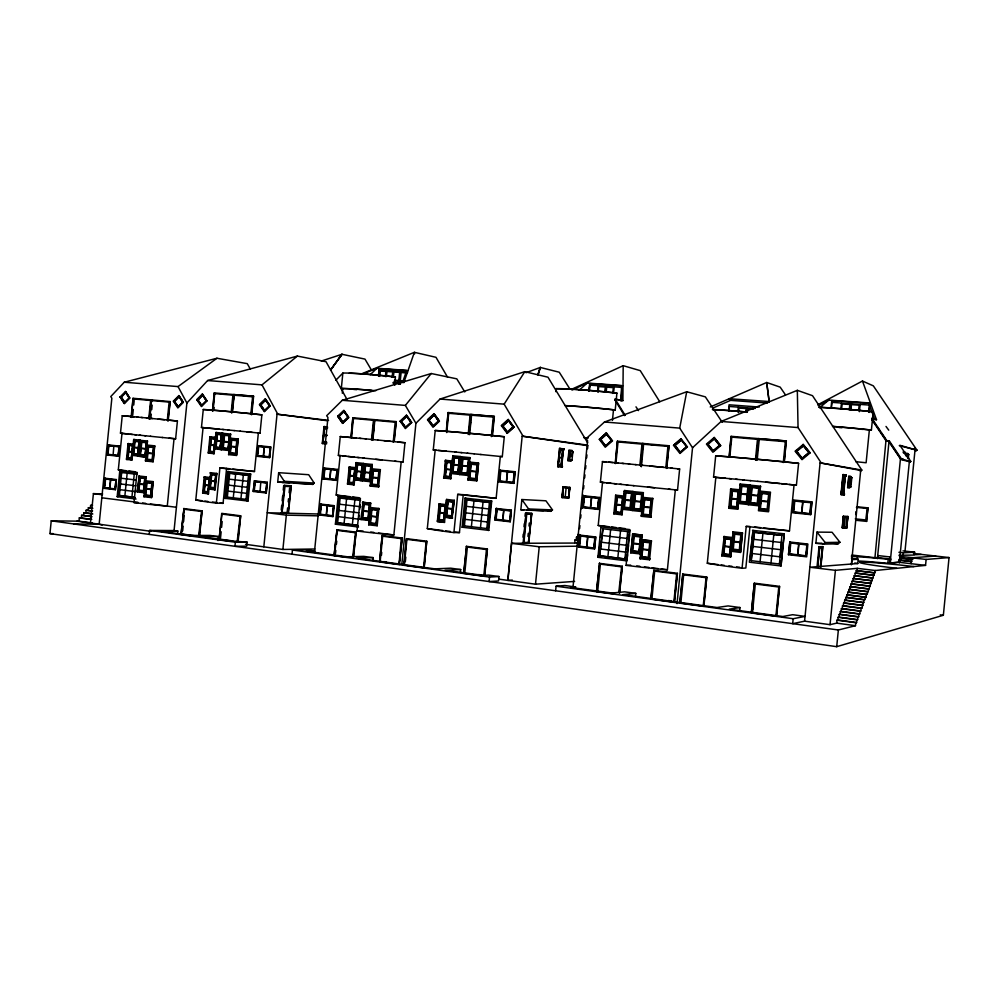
<?xml version="1.0" encoding="UTF-8"?>
<svg xmlns="http://www.w3.org/2000/svg" width="999" height="999" viewBox="0 0 999 999"><rect width="100%" height="100%" fill="white"/><g stroke="black" fill="none" stroke-linecap="round" stroke-linejoin="round"><path stroke-width="1.5" d="M659.765 401.76L640.247 370.629L623.189 365.684L622.889 400.611L621.378 400.487L621.465 385.489L587.162 383.054L571.952 390.072M789.66 541.995L807.866 544.055L806.68 556.83L788.473 554.707L789.834 541.982L788.473 554.707M810.701 514.647L811.887 501.873L793.668 500.024L792.482 512.737L810.701 514.647L811.887 501.873M494.98 520.029L496.328 508.454L494.98 520.029L510.214 521.803L511.313 510.164L496.066 508.441M498.663 481.768L500.012 470.204L498.663 481.768L513.923 483.366L515.022 471.728L499.762 470.192M578.508 547.002L579.857 535.077L578.508 547.002L594.567 548.951L595.704 536.975L579.632 535.077M582.292 507.654L583.641 495.766L582.292 507.654L598.376 509.428L599.5 497.465L583.416 495.754M103.671 488.286L104.982 478.209L103.671 488.286L115.385 489.71L116.359 479.57L104.645 478.196M106.93 454.957L108.242 444.892L106.93 454.957L118.656 456.243L119.63 446.116L107.904 444.867M253.234 491.471L254.57 480.819L253.234 491.471L266.233 492.982L267.257 482.267L254.245 480.806M256.656 456.268L257.992 445.629L256.656 456.268L269.668 457.629L270.692 446.928L257.68 445.604M319.318 514.96L320.667 504.045L319.318 514.96L332.929 516.608L333.966 505.631L320.367 504.033M322.827 478.896L324.163 467.994L322.827 478.896L336.438 480.394L337.487 469.418L323.863 467.969M561.95 497.664L563.011 486.775L569.792 487.312L568.743 498.089L562.449 497.714L563.011 486.775M842.207 528.034L843.356 516.171L847.839 516.433L846.69 528.184L842.794 528.096L843.356 516.171M435.164 450.137L433.266 449.962L435.214 430.482A60.052 1.124 5.7 0 1 504.283 436.725L502.297 456.655L500.324 456.456L496.141 498.326A61.863 1.374 5.7 0 1 457.717 494.368L453.908 532.567A61.863 2.935 5.6 0 1 427.31 528.608L435.164 450.137L456.256 452.11M426.136 541.758L423.601 567.157M426.76 541.208L424.1 567.844L426.76 541.208L406.431 538.648L403.783 565.109M446.203 431.755L448.126 412.55L494.355 416.458L492.407 435.951M437.35 521.466L439.123 503.783L439.76 503.833L437.999 521.503L437.35 521.466L444.505 522.402L446.278 504.657L439.123 503.783M446.553 431.805L448.126 412.55M446.753 432.579L448.688 413.299L470.442 415.147M443.956 520.641L438.711 519.93L440.159 505.394L445.417 506.056L443.793 520.629L445.417 506.056M440.322 505.407L438.711 519.93M452.559 461.038L451.91 460.976L452.297 461.963L445.279 461.251L445.367 460.327L452.559 461.038L450.786 478.796L443.606 478.009C445.641 474.837 458.379 479.87 443.693 477.072M444.18 477.122L445.279 461.251M444.967 476.473L446.578 461.95L444.967 476.473L450.224 477.047L451.685 462.462L446.416 461.938M443.856 522.365L446.016 505.581L439.023 504.72M451.973 518.081L454.083 501.236L446.503 500.349L446.59 499.413L444.817 517.157L451.973 518.081L454.32 500.312L446.59 499.413M446.191 515.621L447.789 501.036L446.191 515.621L451.923 516.333L453.384 501.71L447.652 501.036M450.224 477.797L450.786 478.796M458.853 474.35L451.098 473.538L452.872 455.781L460.626 456.543L458.853 474.35L460.626 456.543M458.229 472.602L452.472 472.003L453.933 457.405L459.69 457.967L458.229 472.602L459.69 457.967M468.206 475.474L459.627 474.6L461.413 456.78L469.992 457.629L468.206 475.474L468.206 474.537L459.727 473.663M467.482 473.713L460.989 473.051L462.45 458.404L468.943 459.053L467.482 473.713L468.843 459.041M462.549 458.416L460.989 473.051M468.169 434.515L470.104 415.097M468.881 433.803L470.804 414.46L471.029 417.507M469.055 433.816L470.991 414.473L494.355 416.458M469.955 426.411L470.392 421.953M453.908 532.567L459.453 532.592L463.249 494.667L496.141 498.326M469.992 427.909L470.579 421.965M469.617 434.652L471.565 415.222L493.631 417.107M465.022 498.114L491.72 501.061L488.798 530.382L462.112 527.21L465.022 498.114L465.759 498.151M463.623 519.567L464.085 514.985M464.685 508.866L464.997 505.806M476.81 480.881L478.434 463.936L469.642 463.061L469.73 462.112L478.596 462.999L476.81 480.881L467.944 479.97L468.269 479.045M487.537 528.621L463.673 525.799L466.271 499.85L490.147 502.497L466.271 499.85M470.042 462.15L467.944 479.97M466.995 499.887L464.41 525.811L463.673 525.799M469.28 478.409L470.829 463.748L477.51 464.41L476.036 479.108L469.355 478.421M460.402 572.415L460.689 569.542L450.686 568.181L434.802 568.856L356.193 558.091L373.226 557.642L372.952 560.427M463.861 573.289L466.558 546.303L463.561 573.314L468.319 573.901M467.382 547.002L464.81 572.739M471.403 526.66L474.001 500.674M478.296 462.974L478.434 463.936M480.469 527.759L483.066 501.698M491.358 436.625L493.306 417.045M492.082 435.901L494.03 416.408M486.813 528.608L489.423 502.46M487.662 527.31L488.061 523.389M489.747 506.406L490.01 503.796M460.689 569.542L444.967 570.242L483.866 575.461L486.451 549.525L487.35 549.512M484.378 576.161L487.387 548.963L484.677 576.148M499.001 576.535L489.547 577.072L489.098 581.555L498.563 580.956L499.001 576.535L488.573 575.112L482.754 575.424M499.2 481.268L500.499 470.804L499.2 481.268L513.498 482.767L514.547 472.227L500.249 470.779M495.504 519.53L496.803 509.053L495.504 519.53L509.79 521.191L510.839 510.651L496.553 509.04M587.712 445.142L522.177 436.151L507.779 580.382L512.337 580.094M507.917 580.394L511.625 543.319L577.822 543.044M520.854 509.727L521.865 499.525L545.929 500.799L552.484 509.902L550.861 511.313L520.854 509.727L523.863 509.852M522.952 537.125L523.239 534.153M523.988 526.698L524.288 523.713M525.024 516.258L525.324 513.274M523.089 543.181L526.086 513.111L531.755 513.349L528.771 543.194L523.576 543.244L526.086 513.111M523.351 543.181L523.426 542.469L528.583 542.482L531.406 514.31L530.169 514.16M523.913 542.532L526.748 514.16L531.406 514.31M527.959 536.401L528.246 533.441M528.995 526.023L529.283 523.064M528.021 543.131L528.583 542.482M528.284 543.131L531.755 513.349M498.588 579.108L535.501 584.19L539.235 546.778L578.009 546.166M555.831 391.645L556.131 388.648A51.111 2.81 5.6 0 1 616.907 393.107L616.183 400.412L615.034 400.149L615.147 399.076L621.378 400.487M562.325 467.145L557.692 466.658L559.515 448.376L560.402 448.451L559.64 449.35L558.004 465.721L562.412 466.183L562.325 467.145L561.438 467.057L563.249 448.876L564.135 448.951L563.386 449.85L561.763 466.121L562.412 466.183M558.266 464.997L559.989 449.987L558.266 464.997L561.426 465.334L562.912 450.374L559.765 449.962M562.212 497.165L563.186 487.3L569.567 487.799L568.593 497.564L562.699 497.215L563.186 487.3M570.791 460.314L571.553 460.389L568.356 460.027L569.255 450.949L570.017 451.011M555.619 590.784L556.081 586.201L564.847 585.526L575.811 587.025L570.541 587.449L614.048 593.281M565.159 497.04L566.158 487.824M569.979 450.861L569.043 460.239L571.99 460.214L572.852 451.585L569.979 450.861L569.717 459.952L568.356 460.027M571.89 455.856L572.814 451.648L570.104 451.311L569.255 459.827L571.965 460.139L569.717 459.952M571.99 456.543L572.527 451.198M588.935 390.959L589.672 383.541L622.664 385.901M589.048 390.984L590.022 383.616M589.31 390.921L589.885 385.127L622.015 387.425M574.75 542.669L575.024 539.922L576.223 539.91L576.498 537.175L577.697 537.175L577.971 534.44L579.158 534.44M573.101 586.213L587.599 440.709L586.076 438.698L604.495 422.003L686.725 391.745L705.356 396.865L722.277 422.327M579.595 528.658L579.907 525.586M580.669 517.894L580.981 514.822M581.593 508.678L581.893 505.606M582.667 497.914L582.966 494.842M583.578 488.698L583.891 485.626M584.652 477.934L584.964 474.862M585.576 468.718L585.876 465.646M586.65 457.954L586.95 454.882M587.562 448.738L587.874 445.666L522.177 436.151M582.854 507.155L584.153 496.378L582.854 507.155L597.914 508.803L599 497.964L583.928 496.366M579.07 546.49L580.369 535.701L579.07 546.49L594.118 548.314L595.204 537.487L580.144 535.701M597.477 391.546L598.201 385.789M598.114 392.345L598.688 386.588L605.269 387.05L604.845 391.383M605.481 392.132L606.068 386.326M606.268 391.496L606.693 387.162L613.324 387.637L612.737 393.419M604.258 482.604L600.399 482.18L602.447 461.6L606.318 461.925M670.591 468.069L679.645 468.968L677.547 490.059L675.336 489.835L667.394 569.792A65.559 3.746 6 0 1 626.098 565.334L629.657 529.582A65.547 2.21 5.9 0 1 598.214 525.462L602.509 482.405L600.399 482.18M613.536 392.732L614.26 386.925M600.973 526.885L629.982 530.194L626.935 560.864L597.939 557.305L600.973 526.885L601.598 526.898M598.876 554.245L597.939 557.305M599.475 548.164L599.937 543.606M600.536 537.524L600.836 534.49M612.437 420.442L613.498 409.815L615.234 409.952L616.046 401.773M599.625 555.844L602.959 528.721L599.625 555.844L624.937 559.028L625.824 556.268M596.49 591.533L599.562 563.324L596.49 591.533L599.787 591.932M600.399 564.048L597.714 590.933M620.704 400.587L621.878 388.886M615.184 463.474L617.407 441.171L668.993 445.754L666.733 468.419M615.471 463.511L617.407 441.171M615.958 462.812L618.031 441.958L642.245 444.13M607.904 556.793L610.614 529.607M623.913 496.053L623.226 496.99L615.596 496.141L615.696 495.154L623.913 496.053L622.052 514.822L613.823 513.861L614.373 512.912M615.272 512.237L616.957 496.878L622.914 497.539L621.378 512.962L615.421 512.25M631.181 510.252L632.829 492.395L624.213 491.483L624.825 490.546L622.452 509.278L631.181 510.252L633.054 491.408L624.313 490.497M617.819 558.029L620.529 530.769M623.9 507.642L625.436 492.207L631.992 492.907L630.456 508.379L624.025 507.654M618.793 592.407L621.59 566.82M619.368 593.156L622.29 566.233L619.617 593.131M624.937 559.028L627.659 531.668M626.498 549.438L626.91 545.342L601.61 542.27M627.859 535.776L627.584 538.511L602.285 535.489M627.235 557.792L627.547 554.732M628.159 548.588L628.458 545.529M629.22 537.862L629.532 534.79M632.092 510.526L634.278 491.708L632.092 510.526L641.483 511.525L643.368 492.644L633.965 491.683M633.491 508.878L635.114 493.394L633.491 508.878L640.671 509.652L642.207 494.13L635.027 493.394M640.172 553.933L630.756 552.859L631.093 551.848L640.184 552.947L641.87 536.026L632.542 534.977L632.642 533.99L642.045 535.027L639.86 553.946L640.184 552.947M631.093 551.848L632.542 534.977M632.954 533.978L630.756 552.859M639.884 465.097L641.982 444.08M640.521 465.896L642.757 443.419L642.782 447.977M641.233 461.438L640.796 465.934L642.969 443.431L642.732 446.453M641.833 455.444L642.132 452.447M640.996 465.946L641.445 461.451M641.895 456.968L642.345 452.472M641.358 466.758L643.606 444.23L668.194 446.428M641.483 511.525L643.194 493.631L633.865 492.669M652.772 498.389L652.472 499.375L643.081 498.401L643.181 497.402L652.772 498.389L650.886 517.307L641.308 516.296L641.558 515.309M639.348 552.047L640.896 536.513L633.703 535.689L632.167 551.198L639.273 552.047L640.896 536.513M635.489 596.391L635.789 593.356L624.587 591.833L611.6 593.069M642.045 535.027L641.87 536.026M651.46 540.846L651.161 541.87L641.77 540.809L641.87 539.822L651.46 540.846L649.575 559.79L639.984 558.728C644.73 555.844 659.69 561.013 640.084 557.742M642.07 539.797L639.984 558.728M649.475 558.816L649.575 559.79M650.774 598.988L653.87 570.279L651.011 598.95M654.695 571.016L651.972 598.364M665.834 467.569L667.931 446.391M666.47 468.381L668.993 445.754M676.66 573.876L673.925 601.423M674.288 602.21L677.384 573.289L674.512 602.172M677.035 603.646L692.532 447.752L679.707 428.121L686.725 391.745M679.72 602.946L682.816 573.988L679.944 602.921M683.653 574.725L680.906 602.322M725.549 478.259L713.561 477.147L715.684 455.831A66.496 1.336 5.5 0 1 798.588 463.324L796.415 485.189L781.343 483.666M706.043 577.647L703.284 605.444M742.07 568.281L746.228 526.398L749.974 526.485L745.841 568.019L742.07 568.281A68.506 3.459 6.2 0 1 707.292 563.249L715.833 477.372M703.658 606.231L706.78 577.047L703.883 606.206M728.583 410.626L729.07 404.795L759.228 407.055M728.858 411.026L729.307 406.468L755.369 408.416M729.12 456.343L731.118 436.326L786.213 440.946L784.34 461.913M729.357 456.381L731.118 436.326M729.794 457.192L731.792 437.137L757.704 439.348M721.765 555.856L721.865 554.832L730.644 555.981L732.379 538.586L723.588 537.499L724.238 536.513L721.765 555.856L730.681 557.005L732.617 537.562L723.688 536.488M723.413 554.183L724.849 538.249L723.413 554.183L729.807 555.057L731.53 539.085L724.849 538.249M737.761 411.738L738.336 407.192M737.737 509.228L739.422 490.784L730.606 489.897L730.706 488.886L739.672 489.772L737.737 509.228L728.783 508.254L729.295 507.267M738.461 412.587L738.91 408.042L746.128 408.591L745.828 411.625M730.431 506.593L731.867 490.646L730.431 506.593L736.987 507.305L738.586 491.321L731.867 490.646M730.644 555.981L730.681 557.005M740.534 552.422L742.257 533.928L732.966 532.854L733.079 531.83L731.143 551.286L740.534 552.422L742.482 532.917L733.079 531.83M746.54 412.4L747.002 407.817M740.359 485.089L740.122 484.028L749.562 484.952L747.614 504.47L749.562 484.952M747.402 411.738L747.702 408.703L753.508 409.14M739.697 501.798L741.283 485.801L748.413 486.501L746.703 502.534L739.809 501.81M741.333 534.44L739.622 550.474L741.333 534.44L734.228 533.603L732.642 549.6L739.735 550.474M760.526 486.213L750.561 485.227L750.461 486.251L760.364 487.237L760.526 486.213L758.591 505.781L748.613 504.757L748.9 503.746M757.704 503.846L750.049 503.059L751.635 487L759.302 487.762L757.704 503.846L759.24 487.749M739.685 611.063L740.034 607.542L728.084 605.918L717.02 607.504L623.014 594.63L635.789 593.356M755.431 460.027L757.479 439.298M756.168 460.352L758.316 438.611L786.425 440.996M756.38 460.364L758.541 438.623M756.767 458.853L757.23 454.195M757.692 449.538L758.303 443.331M757.167 460.189L759.228 439.448L785.564 441.695M752.522 530.332L784.215 533.828L781.031 565.971L749.362 562.2L753.021 530.332M750.162 559.14L750.761 553.071M751.211 548.526L751.822 542.457M752.122 539.435L752.722 533.366M779.782 561.151L779.495 564.023L751.211 560.676L754.033 532.242L782.329 535.377L754.033 532.242M754.52 532.242L751.211 560.676M760.401 491.146L770.491 492.157L768.543 511.763L758.453 510.726L760.539 491.158M759.864 509.003L761.425 492.919L769.23 493.693L767.607 509.815L759.827 509.003L761.463 492.919M754.307 583.179L751.373 612.774L754.307 583.179L779.545 586.363L776.598 616.171M755.344 583.916L752.547 612.125M752.834 609.153L753.134 606.193M760.102 561.675L762.936 533.191M770.991 562.986L773.825 534.415M783.291 462.549L785.364 441.645M784.14 461.875L786.213 440.946M781.867 535.377L779.495 564.023M780.768 551.136L780.207 556.855L752.409 553.546M781.056 548.264L781.63 542.532L753.82 539.348M778.783 586.975L775.961 615.396M776.398 616.208L779.545 586.363M746.228 526.398A68.494 1.611 5.9 0 0 789.485 530.869L794.043 484.952M793.119 512.2L794.417 500.699L793.119 512.2L810.177 513.986L811.325 502.422L794.255 500.686M789.11 554.17L790.421 542.657L789.11 554.17L806.156 556.156L807.304 544.592L790.246 542.657M740.034 607.542L729.208 609.178L782.841 616.52L792.619 614.697L805.057 616.383L793.181 618.731L792.682 623.663L804.582 621.178L830.032 624.675L836.7 623.126L855.469 625.699L855.768 622.727L856.58 622.527L856.842 619.817L857.641 619.63L857.916 616.932L858.715 616.745L858.978 614.048L859.777 613.873L860.039 611.176L860.826 611.013L861.101 608.329L861.887 608.166L864.235 599.837L866.021 597.19L866.283 594.53L867.045 594.405L875.311 570.516L925.549 565.372L926.135 559.44L949.05 557.567L943.356 615.259L836.712 646.678L49.95 533.603L51.236 520.816L79.008 521.178L90.946 522.827M804.582 621.178L820.092 462.862L861.825 470.092L812.512 395.679L797.327 390.334L721.116 421.441L692.532 447.752M815.883 543.294L816.995 532.105L832.055 532.255L839.972 542.295L838.049 543.818L823.201 544.13L815.883 543.294L821.927 543.194M831.081 408.116L831.742 400.624L869.979 403.334M831.43 408.141L832.005 402.347L869.58 405.094M817.095 566.296L819.03 546.715L822.864 546.69L820.803 567.494M817.694 566.258L819.63 546.778L822.864 546.69M817.781 567.082L819.679 547.839L822.602 547.752L820.766 566.271M820.266 566.957L822.277 546.628M840.821 408.866L841.495 403.084M841.608 409.29L842.145 403.958L849.799 404.508L849.262 409.852M844.342 494.93L840.958 494.567L842.944 474.6L843.993 474.7L846.303 475.074L846.203 476.123L843.106 475.674L841.333 493.543L844.442 493.881L844.342 494.93L843.281 494.83L845.104 476.511M843.293 476.348L841.408 492.732L843.481 492.969L844.829 476.61L843.031 476.323L844.829 476.61M850.137 409.54L850.711 403.721M846.203 476.123L843.893 475.749L843.993 474.7M850.923 409.965L851.448 404.632L859.152 405.182L858.616 410.539M830.032 624.675L835.414 570.329L857.217 568.344L875.311 570.516M845.416 476.048L843.656 493.806L844.442 493.881M842.382 527.472L843.443 516.733L847.676 516.982L846.615 527.622L842.382 527.472L846.615 527.622M842.969 527.534L844.03 516.783L847.676 516.982M849.425 487.075L850.311 487.162L847.914 486.875L848.9 476.973L851.298 477.297L848.9 476.973M844.23 527.197L845.279 517.145M848.763 487.112L849.774 476.898L851.822 477.572L850.886 486.988L848.763 487.112L849.487 486.8L850.424 477.347L849.774 476.898M850.873 486.9L848.913 486.663L849.837 477.372L851.797 477.647L849.837 477.372M846.041 527.559L847.09 516.92M836.7 623.126L837 620.179L837.836 619.992L856.58 622.527M850.586 483.766L851.036 479.133M850.624 484.415L851.348 477.147M837.836 619.992L838.111 617.295L838.948 617.107L857.641 619.63M838.948 617.107L839.21 614.422L840.047 614.248L858.715 616.745M859.352 411.688L860.164 404.42M836.712 646.678L838.361 629.994L855.469 625.699M840.047 614.248L840.321 611.563L841.146 611.388L859.777 613.873M841.146 611.388L841.408 608.716L842.244 608.553L860.826 611.013M842.244 608.553L842.507 605.881L843.331 605.731L861.887 608.166M843.331 605.731L843.593 603.059L844.405 602.909L862.936 605.332M844.405 602.909L844.679 600.249L845.491 600.112L863.973 602.509M845.491 600.112L845.753 597.464L846.565 597.327L865.009 599.7M846.565 597.327L846.802 594.954L847.602 594.83L866.021 597.19M847.602 594.83L847.864 592.195L848.663 592.07L867.045 594.405M855.693 514.547L855.981 511.675M848.663 592.07L848.925 589.435L849.724 589.31L868.069 591.633M851.335 564.835L860.688 470.442L860.039 470.866L861.825 470.092L860.514 470.954M851.585 564.01L852.01 559.652L858.203 559.24L857.779 563.536L809.927 567.245L835.414 570.329M849.724 589.31L849.987 586.688L850.786 586.575L869.093 588.873M850.786 586.575L851.036 583.953L851.835 583.841L870.104 586.113M868.643 412.337L869.367 405.007M851.835 583.841L852.085 581.231L852.871 581.131L871.116 583.379M869.142 412.425L869.829 404.845M852.871 581.131L853.134 578.508L853.92 578.421L872.127 580.656M853.92 578.421L854.17 575.811L854.957 575.724L873.126 577.946M854.957 575.724L855.206 573.126L855.981 573.051L874.125 575.249M819.043 407.205A56.369 3.209 5 0 1 873.201 411.825L871.403 430.057L869.367 429.895L866.121 462.762A58.079 1.411 5.4 0 0 855.793 461.713M855.981 573.051L856.218 570.729L856.98 570.654L875.087 572.839M857.179 559.565L857.454 556.818A52.223 1.923 6.3 0 1 888.223 559.253L890.683 559.078L890.284 563.124L887.811 563.324A52.223 2.06 6.3 0 0 858.765 561.013M890.134 563.099L900.486 458.491L889.01 441.433L885.851 440.509L871.715 419.493L872.327 418.256L876.498 419.705L862.462 381.031L817.844 404.745M856.98 570.654L857.217 568.344M855.269 518.856L865.771 519.955L867.194 508.466M867.969 507.867L866.495 521.391L867.969 507.867L857.142 506.768M874.949 557.717L886.026 439.96M877.397 558.703L889.01 441.433M852.047 555.057L875.099 557.729L877.659 557.567L877.859 555.556L890.234 556.98L889.634 563.049L898.9 562.275L925.549 565.372M887.811 563.324L888.223 559.253M889.622 561.675L890.097 556.967M903.308 451.785L904.932 452.222L904.844 453.109L903.221 452.672M906.243 456.031L906.53 453.184L907.891 453.546M907.129 456.98L907.354 453.958L908.466 454.258L908.491 458.578M907.641 457.018L907.354 453.958M908.041 458.553L908.466 454.258M898.85 560.302L898.65 562.262L889.497 563.024L890.284 563.124M898.9 562.275L899.187 559.328M899.312 563.024L909.44 460.726L910.201 461.85L910.801 461.463L899.874 445.267L916.995 450.237L915.883 450.999L915.009 450.112L904.907 552.222M899.525 562.337L900.111 556.455L913.011 557.692M911.338 561.6L899.737 560.264L901.285 558.166L912.836 559.49L900.611 558.216M901.285 558.166L901.46 556.368M903.133 555.781L903.421 552.809L914.647 552.197L914.372 555.057L898.925 555.294M911.125 563.698L911.712 557.792L935.688 556.056M79.008 521.178L79.333 517.869L91.796 519.318M81.356 517.894L81.606 515.309L91.071 516.358M83.616 515.347L83.879 512.774L91.833 513.611M85.877 512.812L86.139 510.239L92.595 510.876M88.124 510.289L88.387 507.717L90.372 507.767L90.622 505.207L92.607 505.257M102.672 493.981L93.406 493.618L90.434 523.001L92.445 523.026M104.083 487.862L105.345 478.733L104.083 487.862L115.06 489.185L115.984 480.007L104.995 478.721M107.343 454.52L108.604 445.404L107.343 454.52L118.344 455.719L119.268 446.553L108.267 445.379M109.678 488.249L110.552 479.632M113.112 454.87L113.824 446.241M109.84 488.274L110.714 479.645M132.38 434.44L120.479 433.179L122.24 415.746L138.112 417.157M162.088 437.462L174.051 438.648L167.27 506.118A57.068 2.635 5.1 0 1 133.991 502.559L137.025 472.377A57.055 1.548 5.3 0 1 118.319 469.805L122.003 433.341L120.479 433.179M136.051 499.038L117.183 496.653L119.78 470.904L120.729 470.966L118.419 495.392L135.027 497.49M118.419 495.392L119.368 495.429L121.691 472.477L120.729 472.427L137.35 474.375M126.473 459.415L128.072 443.606L128.784 443.668L127.198 459.465L126.473 459.415L131.905 460.052L133.504 444.193L128.072 443.606M131.119 417.37L133.042 398.276L170.142 401.573L168.194 420.916M131.543 417.42L133.042 398.276M131.531 458.504L127.672 458.042L128.983 445.042L132.842 445.467L131.356 458.491L132.842 445.467M132.705 415.347L133.304 409.428M133.754 404.982L134.203 400.537M124.85 496.116L127.173 473.126M131.905 460.052L131.181 459.99L132.78 444.13L133.504 444.193M132.08 455.357L133.679 439.485L134.341 439.548L132.742 455.407L132.08 455.357L138.162 456.031L139.773 440.122L133.679 439.485M137.725 454.47L133.317 453.971L134.64 440.934L139.036 441.408L137.725 454.47L139.036 441.408M131.943 497.015L134.278 473.951M138.162 456.031L137.5 455.981L139.523 440.946L133.604 440.322M147.502 441.071L146.89 441.858L140.26 441.171L140.335 440.334L147.502 441.071L145.891 457.005L138.736 456.243L139.211 455.432M138.736 456.243L140.335 440.334M140.01 454.87L141.458 441.795L140.01 454.87L145.317 455.432L146.628 442.332L141.321 441.783M137.2 491.933L139.336 476.036L137.2 491.933L144.356 492.744L145.966 476.798L138.799 475.999M143.781 491.158L138.474 490.534L139.785 477.447L145.105 478.059L143.644 491.158L145.105 478.059M139.922 477.46L138.474 490.534M146.628 442.332L145.317 455.432M148.801 418.369L150.612 400.462L133.479 398.938L134.353 399.051M145.367 456.968L145.842 456.156L138.824 455.407M149.251 419.105L151.186 399.887L149.813 419.168M149.388 419.118L151.324 399.9M145.517 461.001L147.04 445.904L154.508 446.665L153.097 461.8L154.708 445.841L147.128 445.067L145.517 461.001L153.097 461.8M150.262 413.236L150.712 408.803M151.311 402.897L151.598 399.937M150.824 418.581L151.286 414.098M151.736 409.627L152.185 405.144M146.791 459.615L148.102 446.516L153.796 447.102L152.472 460.214L146.903 459.627M144.356 492.744L145.742 477.622L138.724 476.848M143.981 496.765L145.592 480.806L153.184 481.618L151.573 497.589L143.981 496.765L144.405 495.929M152.26 482.879L150.936 496.003L145.255 495.367L146.578 482.255L152.148 482.867M151.573 497.589L152.984 482.455L145.842 481.655M149.238 534.415L149.638 530.432L174.063 530.556L177.834 531.068L177.572 533.666M167.32 420.142L169.143 402.098L151.773 400.562L152.635 400.674M167.77 420.879L170.142 401.573M169.106 438.161L175.637 438.811L177.422 421.016L146.478 417.944M173.976 531.431L186.9 402.997L178.034 386.588L124.251 382.23L110.777 396.566L111.851 398.251L99.151 524.2L102.148 525.037M180.994 534.453L184.003 508.578L180.994 534.453L184.403 534.865M195.779 535.876L181.556 533.928L184.041 509.228L184.852 509.253M182.68 530.844L183.142 526.211M183.604 521.59L184.228 515.422M203.072 427.622L201.461 427.472L203.272 409.515A56.381 0.949 5.9 0 1 261.875 414.822L260.027 433.154L258.354 432.992L254.483 471.516A58.079 1.149 5.5 0 1 219.905 467.957L216.371 503.121A58.079 2.46 5.2 0 1 195.792 499.962L203.072 427.622L219.043 429.108M202.635 493.081L204.271 476.798L204.97 476.86L203.334 493.131L202.635 493.081L208.466 493.856L210.102 477.522L204.271 476.798M198.626 536.263L201.523 511.426M199.226 535.402L202.085 510.876L199.625 535.402M203.871 491.67L205.394 478.296L203.871 491.67L208.054 492.245L209.403 478.821L205.22 478.284M212.437 411.064L214.261 392.919L253.609 396.241L251.76 414.635M208.279 453.047L209.915 436.763L210.614 436.825L208.978 453.109L208.279 453.047L214.136 453.683L215.772 437.35L209.915 436.763M212.849 411.113L214.261 392.919M213.037 410.389L214.735 393.594L233.316 395.179M209.515 451.635L211.039 438.261L209.515 451.635L213.724 452.097L215.072 438.661L210.864 438.236M213.873 410.502L214.173 407.442M208.466 493.856L207.755 493.806L209.84 478.371L204.183 477.659M215.147 489.81L214.51 489.772L216.546 474.275L210.24 473.538L210.327 472.689L210.964 472.727L209.328 489.06L208.679 489.023L215.147 489.81L216.795 473.426L210.327 472.689M216.546 474.275L210.714 473.576L208.766 488.161L215.072 488.936M209.952 487.599L211.463 474.188L209.952 487.599L214.66 488.199L216.021 474.737L211.301 474.175M214.136 453.683L213.424 453.621L215.509 438.186L209.827 437.612M220.28 448.601L214.435 447.977L215.996 432.492L222.49 433.129L220.841 449.525L220.205 449.463L221.853 433.067L222.49 433.129M220.354 447.914L215.622 447.427L216.97 433.978L221.703 434.453L220.354 447.914L221.703 434.453M216.071 474.25L216.795 473.426M230.619 434.09L223.102 433.341L223.027 434.203L230.407 434.94L230.619 434.09L228.971 450.512L221.453 449.737L221.915 448.913M228.359 448.888L222.752 448.314L224.113 434.84L229.708 435.389L228.359 448.888L229.708 435.389M218.019 540.546L218.406 536.588L209.952 535.439L190.772 535.427L158.267 530.981L177.834 531.068M231.219 412.038L232.917 395.117M231.681 412.799L234.078 394.605M221.691 513.424L219.056 539.672L222.078 513.424L240.684 515.796L238.174 540.746M231.843 412.812L233.679 394.543L253.609 396.241M232.243 411.338L232.692 406.768M233.154 402.197L233.766 396.116M216.371 503.121L223.089 503.346L226.598 468.419L229.695 468.756M232.455 412.15L234.153 395.229L252.997 396.84M228.621 454.632L230.694 438.249L228.621 454.632L236.526 455.444L238.174 438.986L230.27 438.199M220.567 537.662L221.154 531.78M221.603 527.36L222.19 521.478M227.822 471.553L250.712 474.075L248.002 501.048L225.125 498.339L227.822 471.553L228.709 471.603M235.864 453.821L229.907 453.209L231.268 439.697L237.225 440.297L235.864 453.821L237.225 440.297M231.368 439.71L229.907 453.209M246.953 499.438L226.448 497.027L228.858 473.126L249.363 475.399L228.858 473.126M229.745 473.189L227.347 497.065L226.448 497.027M236.526 455.444L237.987 439.847L230.182 439.061M233.279 497.777L235.689 473.863M247.065 542.12L235.352 542.195L234.94 546.303L246.666 546.178L247.065 542.12L231.119 540.958L199.338 536.6L218.406 536.588M240.959 498.713L243.369 474.725M237.188 541.545L240.097 516.346M237.787 540.746L240.684 515.796M250.886 413.811L252.597 396.778M251.361 414.585L253.209 396.178M246.066 499.4L248.489 475.337M257.105 455.806L258.391 446.178L257.105 455.806L269.318 457.08L270.292 447.39L258.079 446.153M253.684 491.008L254.97 481.368L253.684 491.008L265.871 492.42L266.845 482.729L254.658 481.356M263.299 456.156L264.211 447.053M260.04 491.446L260.776 482.33M263.474 456.181L264.385 447.077M263.823 546.84L277.035 414.173L328.571 420.429M277.71 482.067L278.659 472.677L308.691 474.712L314.21 483.066L312.812 484.378L277.71 482.067L289.735 482.767M281.231 509.952L281.693 505.382M282.155 500.799L282.617 496.228M283.229 490.122L283.691 485.551M281.556 513.086L284.34 485.389L291.196 485.789L288.436 513.299L287.075 513.161M284.34 485.389L281.98 513.136L284.99 486.351L290.372 486.613M245.504 544.318L282.892 549.462L286.338 515.134L318.194 515.846M287.6 507.917L287.15 512.499L288.187 512.637L282.367 512.487M288.212 501.81L288.524 498.763M289.136 492.657L289.598 488.074M287.7 513.236L287.762 512.574M288.024 513.249L291.196 485.789M292.02 554.22L292.445 550.024L305.856 549.825L315.022 551.073L306.081 551.223L348.164 556.88M326.598 443.918L322.302 443.481L324.001 426.573L327.11 426.935M326.685 443.032L322.577 442.607L324.75 426.648M322.977 441.945L324.563 428.084L322.977 441.945L326.661 442.345M314.435 552.222L327.947 417.532L326.673 415.709L342.295 400.287L431.231 373.526L456.805 378.846L464.76 391.933M319.792 514.485L321.091 504.607L319.792 514.485L332.555 516.033L333.541 506.106L320.791 504.595M323.301 478.421L324.588 468.556L323.301 478.421L336.064 479.82L337.063 469.892L324.288 468.531M371.815 390.447A49.238 1.986 5.9 0 0 344.942 388.611L341.321 388.461L342.857 373.089A47.777 2.435 6 0 1 395.417 376.948L394.83 382.742L393.356 382.367L393.281 383.466L394.73 383.728M342.295 393.194L342.769 388.574M340.834 455.706L338.361 455.432L340.259 436.563L360.989 438.436M398.102 442.045L404.97 442.744L403.034 462.038L401.186 461.838L393.868 534.964A60.177 3.159 5.4 0 1 357.03 531.018L360.302 498.301A60.177 1.861 5.5 0 1 336.176 495.067L340.135 455.606L338.361 455.432M358.529 527.01L335.389 524.188L338.186 496.316L339.011 496.353M337.924 507.18L338.236 504.083M358.054 525.499L336.825 522.839L339.323 497.977L360.564 500.462M334.078 555.556L337 529.72L334.078 555.556L337.35 555.943M336.825 522.839L337.65 522.852L340.135 498.014M337.824 530.394L337.138 530.382L334.665 555.032L335.352 555.019M335.502 553.471L335.814 550.399M336.438 544.243L336.738 541.158M350.899 437.312L352.859 417.744L396.228 421.603L394.243 441.458M351.261 437.362L352.859 417.744M351.398 438.174L353.384 418.456L373.826 420.292M347.49 484.103L349.2 466.983L349.875 467.045L348.164 484.153L347.49 484.103L354.108 484.877L355.831 467.707L349.2 466.983M344.068 523.651L346.566 498.763M353.621 483.191L348.801 482.617L350.212 468.543L355.032 469.08L353.446 483.179L355.032 469.08M354.108 484.877L353.446 484.827L355.569 468.593L349.113 467.882M361.014 480.556L363.099 464.26L356.019 463.524L356.106 462.612L354.383 479.795L361.014 480.556L363.336 463.374L356.106 462.612M355.719 478.309L357.142 464.185L362.462 464.747L361.051 478.908L355.869 478.321M352.385 524.7L354.882 499.737M352.659 557.492L355.482 532.692M353.284 556.63L356.081 532.155L353.621 556.63M362.325 480.844L364.498 463.648L362.325 480.844L370.467 481.705L372.19 464.435L364.048 463.611M358.641 519.605L359.091 515.184M359.677 509.29L360.127 504.87M363.773 479.358L365.085 465.172L363.773 479.358L369.78 480.007L371.203 465.809L365.085 465.172M370.741 503.184L370.204 504.07L362.5 503.184L362.587 502.285L370.741 503.184L369.006 520.467L360.864 519.542C364.173 516.645 377.535 521.653 360.951 518.631M363.037 502.297L360.864 519.542M362.2 518.031L363.736 503.846L369.742 504.545L368.319 518.743L362.312 518.031M371.466 440.097L373.464 420.242M372.14 439.348L374.126 419.63L374.051 425.761M378.471 376.161L379.071 368.693L407.617 370.716M372.315 439.36L374.3 419.642M378.658 376.024L379.245 370.179L407.567 372.252M373.114 433.329L373.576 428.771M374.026 424.225L374.488 419.68M378.758 376.223L379.682 370.267L379.096 376.099M373.139 434.852L373.751 428.783M372.839 440.222L374.825 420.367L395.554 422.227M379.682 376.386L380.219 371.041L385.914 371.441L385.514 375.474M370.467 481.705L371.99 465.334L363.961 464.51M370.167 486.063L371.89 468.781L380.369 469.642L378.633 486.938L370.167 486.063C373.938 483.291 387.525 487.974 370.254 485.152M372.989 470.354L371.478 484.552L377.822 485.227L379.333 471.016L372.902 470.342L379.245 471.004M368.656 519.555L369.006 520.467M368.706 524.837L370.791 507.542L368.706 524.837L377.185 525.761L378.921 508.454L370.442 507.542M385.826 376.573L386.413 370.716L386.014 376.611M386.551 375.524L386.963 371.491L392.682 371.903L392.145 377.285M378.371 486.014L378.633 486.938M376.448 524.05L377.884 509.815L371.441 509.103L370.017 523.314L376.361 524.05L377.884 509.815M392.782 377.085L393.369 371.216M393.381 377.372L393.918 371.99L399.662 372.402L398.851 380.494L394.543 380.169M382.205 535.539L379.57 561.788L382.205 535.539L402.21 538.061L399.238 564.485L402.21 538.061M383.341 536.226L382.679 536.226L380.182 561.263L380.844 561.238M381.431 555.357L381.73 552.41M398.489 384.178L398.776 381.231L394.468 380.906M393.206 442.17L395.204 422.177M399.188 383.479L400.362 371.715L399.375 383.516M393.881 441.421L396.228 421.603M399.925 384.303L400.212 381.356L403.097 381.581M402.247 538.611L401.273 538.611L399.076 563.798M401.823 564.235L415.921 423.264L405.357 405.407L342.295 400.287M404.108 565.097L406.431 538.648M407.567 539.335L406.918 539.335L404.395 564.585L405.045 564.56M405.344 561.588L405.794 557.142M537.974 374.8L540.284 367.445L559.253 372.215L570.054 389.26M540.284 367.445L538.024 374.6L540.284 367.445L526.048 372.714M402.485 382.629L406.73 370.367L376.935 368.256L362.674 374.101M403.796 382.729L414.385 352.322L435.989 357.305L447.54 377.147M415.921 423.264L440.047 399.051L504.145 404.158L524.812 371.665L547.989 377.21L587.637 442.744M321.316 361.039L341.97 354.295L330.607 369.992L341.97 354.295L364.985 359.103L371.278 369.78M330.644 369.892L341.97 354.295M405.357 405.407L431.231 373.526M186.9 402.997L207.617 380.532L297.402 356.081L326.036 361.713L346.89 399.225M120.13 396.94L125.524 391.458L129.77 398.064L124.351 403.546L120.13 396.94L124.351 403.546M120.804 397.015L125.724 392.232L129.358 397.914L124.763 402.734L120.804 397.015L124.763 402.734M121.129 397.053L125.724 392.232M125.699 392.619L121.428 397.103L124.788 402.347M124.438 402.697L129.358 397.914M335.776 380.282L342.857 373.089M173.302 401.186L178.883 395.592L183.317 402.347L177.859 407.954L173.464 401.198M174.001 401.261L179.083 396.378L182.879 402.185L178.109 407.093L174.001 401.261L178.109 407.093M174.313 401.298L179.083 396.378M179.058 396.778L174.625 401.348L178.122 406.705M177.785 407.055L182.879 402.185M196.778 399.75L202.447 394.106L206.955 400.911L201.423 406.568L196.778 399.75L202.447 394.106M197.49 399.825L202.635 394.905L206.506 400.749L201.661 405.706L197.49 399.825L201.661 405.706M197.802 399.862L202.635 394.905M202.622 395.304L198.114 399.912L201.673 405.307M201.348 405.669L206.506 400.749M259.49 404.72L265.397 398.963L270.13 405.931L264.348 411.713L259.49 404.72L265.397 398.963M260.227 404.795L265.584 399.775L269.643 405.769L264.585 410.826L260.227 404.795L264.585 410.826M260.527 404.845L265.584 399.775M265.559 400.187L260.864 404.895L264.598 410.427M264.273 410.789L269.643 405.769M337.662 416.196L343.868 410.289L348.888 417.482L342.657 423.376L337.662 416.196L342.657 423.376M338.449 416.271L344.056 411.126L348.364 417.295L343.032 422.49L338.449 416.271L343.032 422.49M338.723 416.308L344.056 411.126M343.768 411.076L348.089 417.257L343.044 422.065L339.086 416.371L344.031 411.538L348.364 417.295M342.744 422.452L348.089 417.257M370.254 374.662L376.935 368.256M399.987 421.203L406.443 415.184L411.7 422.54L405.357 428.571L400.124 421.216M400.811 421.291L406.618 416.034L411.138 422.352L405.582 427.647L400.811 421.291L405.582 427.647M401.074 421.328L406.618 416.034M406.605 416.458L401.448 421.378L405.594 427.21M282.867 482.654L284.29 481.293L314.21 483.066M405.307 427.609L411.138 422.352M427.547 419.83L434.103 413.748L439.473 421.166L433.017 427.26L427.547 419.83L434.103 413.748M428.371 419.917L434.278 414.61L438.886 420.991L433.229 426.323L428.371 419.917L433.229 426.323M428.646 419.955L434.278 414.61M432.967 426.286L438.886 420.991M507.18 433.366L501.423 425.736L508.166 419.493L513.936 427.135L507.055 433.354L513.936 427.135M508.291 419.518L501.423 425.736M502.297 425.824L508.454 420.392L513.311 426.948L507.392 432.405L502.297 425.824L507.392 432.405M502.547 425.861L508.454 420.392M508.441 420.841L502.934 425.924L507.405 431.968L512.924 426.885M507.142 432.367L513.311 426.948M579.12 390.272L587.162 383.054M599.313 439.348L606.368 432.917L599.313 439.348L605.232 447.227L612.524 440.834L606.368 432.917M600.137 439.423L606.63 433.841L600.137 439.423L605.531 446.241L600.362 439.46M605.319 446.216L611.838 440.621L606.418 433.803M526.935 510.427L528.596 508.966L552.484 509.902M673.538 445.354L681.018 438.811L673.538 445.354L679.969 453.471L687.474 446.915L681.018 438.811M674.512 445.454L681.268 439.747L686.738 446.703L680.157 452.447L674.512 445.454L680.157 452.447M681.256 440.209L675.149 445.554L680.169 451.973M679.957 452.41L686.738 446.703M714.173 437.5L706.455 444.105L712.924 452.272L720.666 445.666L714.173 437.5L720.666 445.666M707.454 444.205L714.135 438.399L707.454 444.205L713.011 451.223L719.904 445.454L714.135 438.399M713.011 451.223L719.904 445.454M803.196 444.468L795.092 451.236L802.022 459.665L810.089 452.884L803.121 444.455L810.089 452.884M796.153 451.348L803.346 445.429L796.153 451.348L802.197 458.603L796.303 451.373M802.035 458.578L809.265 452.659L803.196 445.392M819.492 407.817L828.758 400.087L868.655 402.909L874.737 419.568L876.498 419.705M207.617 380.532L262 384.865L297.402 356.081M823.201 544.13L825.186 542.544L839.972 542.295M178.034 386.588L216.97 358.254L247.277 363.661L250.274 369.018M710.264 406.968L766.695 382.492L769.13 401.536L767.07 403.022L730.594 400.362L712.562 408.204M885.851 440.509L889.31 440.934L901.597 459.178L910.801 461.463M889.31 440.934L888.698 441.346L900.973 459.59L910.201 461.85M915.221 448.014L915.109 449.075M899.275 445.654L916.657 450.137M818.293 405.694L828.758 400.087M571.615 389.298L623.189 365.684M361.201 373.988L414.385 352.322L414.635 353.846M440.047 399.051L524.812 371.665M124.251 382.23L216.97 358.254M535.501 584.19L574.612 581.406M781.031 565.971L784.215 533.828M915.409 554.757L921.14 554.408M806.156 556.156L807.304 544.592M626.098 565.334L630.644 565.109M819.005 546.977L822.252 546.89M377.185 525.761L377.185 524.862L368.793 523.926M346.628 556.78L363.798 556.368L373.226 557.642M650.886 517.307L650.936 516.308L641.395 515.309M594.118 548.314L595.204 537.487M594.567 548.951L595.704 536.975M641.308 516.296L643.181 497.402M282.892 549.462L314.872 549M220.417 539.135L219.63 539.135L232.792 540.946M768.518 510.726L758.666 509.702M49.95 533.603L53.059 533.603M181.556 533.928L182.367 533.928M378.921 508.454L378.733 509.365L370.342 508.454M357.03 531.018L363.087 531.043M488.798 530.382L488.074 530.369L491.008 501.036L491.72 501.061M462.112 527.21L462.862 527.222M73.801 523.951L99.263 524.213M335.389 524.188L336.213 524.2M510.214 521.803L511.313 510.164M731.58 550.262L740.521 551.398M222.939 514.11L222.14 514.098L239.71 516.346M332.929 516.608L333.966 505.631M509.79 521.191L510.839 510.651M332.555 516.033L333.541 506.106M319.867 514.035L267.257 512.737L286.338 515.134M842.507 527.16L845.991 527.247M133.991 502.559L138.224 502.697M526.061 513.361L531.243 513.536M152.984 482.455L153.184 481.618M248.002 501.048L247.128 501.011L249.837 474.013L250.712 474.075M117.183 496.653L118.144 496.69M225.125 498.339L226.024 498.364M526.873 509.965L543.444 510.589M115.385 489.71L116.359 479.57M742.257 533.928L742.482 532.917M598.376 509.428L599.5 497.465M115.06 489.185L115.984 480.007M266.233 492.982L267.257 482.267M597.914 508.803L599 497.964M265.871 492.42L266.845 482.729M451.923 516.333L453.384 501.71M732.379 538.586L732.617 537.562M145.966 476.798L145.742 477.622M843.506 517.045L846.977 517.232M457.717 494.368L463.249 494.667M284.315 485.614L290.759 485.964M758.591 505.781L758.628 504.757L748.726 503.733M294.243 483.029L307.779 483.803M748.613 504.757L750.561 485.227M567.994 497.215L562.375 496.878L563.299 487.599L568.918 488.024M214.66 488.199L216.021 474.737M454.32 500.312L454.083 501.236M446.503 500.349L444.905 516.233L452.497 517.157M369.78 480.007L371.203 465.809M336.438 480.394L337.487 469.418M208.054 492.245L209.403 478.821M336.064 479.82L337.063 469.892M446.278 504.657L445.629 504.62L446.016 505.581M613.823 513.861L615.696 495.154M622.052 514.822L621.99 513.823L613.923 512.874M219.905 467.957L226.598 468.419M769.13 401.536L729.258 398.726L730.594 400.362M372.065 469.705L380.182 470.554L380.369 469.642M643.194 493.631L643.368 492.644M406.868 372.952L401.099 372.54L400.287 380.619L404.62 380.944M209.84 478.371L209.403 477.472L210.102 477.522M395.417 376.948L393.918 376.835A49.226 2.498 6 0 0 365.497 374.175M555.931 388.636L557.804 388.773A52.672 2.897 5.6 0 1 568.281 389.086M616.907 393.107L615.172 392.982A52.672 2.897 5.6 0 0 572.627 389.31M873.201 411.825L871.178 411.675A58.079 3.297 5 0 0 819.18 407.342M118.344 455.719L119.268 446.553M118.656 456.243L119.63 446.116M513.923 483.366L515.022 471.728M513.498 482.767L514.547 472.227M838.923 427.497L841.97 427.734M860.239 429.183L863.286 429.42M353.609 389.423L356.705 389.672M721.116 421.441L798.051 427.572L820.828 462.375M154.708 445.841L154.508 446.665M459.627 474.6L461.413 456.78M728.783 508.254L730.706 488.886M604.495 422.003L679.707 428.121M371.99 465.334L372.19 464.435M738.636 502.485L747.602 503.434M201.461 427.472L223.776 429.57M269.318 457.08L270.292 447.39M269.668 457.629L270.692 446.928M624.213 491.483L622.539 508.291L631.156 509.253M632.829 492.395L633.054 491.408M904.033 452.147L904.932 452.222M228.971 450.512L228.933 449.637L221.541 448.876M443.606 478.009L444.243 478.059L446.016 460.389L445.367 460.327M221.453 449.737L223.102 433.341M451.098 473.538L452.872 455.781M355.831 467.707L355.169 467.644L355.569 468.593M450.224 477.047L451.685 462.462M584.14 437.862L587.237 438.136M651.273 444.942L654.12 445.204M608.528 462.15L613.074 462.549M433.266 449.962L436.213 450.212M222.752 448.314L224.113 434.84M452.472 472.003L453.933 457.405M356.019 463.524L354.483 478.896L361.551 479.682M363.099 464.26L363.336 463.374M203.272 409.515L204.882 409.665A58.067 0.974 5.9 0 1 260.19 414.66L261.875 414.822M435.214 430.482L437.112 430.656A61.851 1.161 5.7 0 1 502.31 436.551L504.283 436.725M715.684 455.831L717.944 456.043A68.481 1.361 5.5 0 1 794.829 462.974M796.203 463.111L798.588 463.324M618.169 463.012L602.447 461.6M713.561 477.147L731.231 478.796M213.724 452.097L215.072 438.661M134.153 416.795L122.24 415.746M356.156 437.987L340.259 436.563M616.183 462.799L623.751 463.524M438.274 450.424L446.241 451.161M139.773 440.122L139.111 440.072L139.523 440.946M215.622 447.427L216.97 433.978M846.303 475.074L842.944 474.6M843.106 475.674L843.893 475.749M562.912 450.374L561.426 465.334M571.703 451.273L572.452 451.336L569.255 450.949M622.052 463.336L629.757 464.085M760.301 492.182L770.254 493.169M136.501 416.983L142.545 417.582M359.49 438.274L366.258 438.936M177.422 421.016L169.818 420.254M404.97 442.744L377.647 440.01M628.446 463.936L636.113 464.685M677.434 468.756L679.645 468.968M735.726 479.208L743.905 480.007M729.233 478.596L737.362 479.383M642.457 465.272L663.611 467.37M635.277 464.585L642.769 465.334M141.234 417.432L152.61 418.556M365.135 438.798L377.809 440.047M847.914 486.875L848.813 486.963M454.807 451.96L461.888 452.659M750.074 480.581L757.879 481.368M222.515 429.433L228.896 430.07M460.864 452.547L467.869 453.234M742.707 479.87L750.773 480.669M649.625 465.996L656.593 466.683M383.978 440.659L390.297 441.283M765.584 482.105L787.025 484.24M757.741 481.331L779.807 483.528M467.32 453.171L474.088 453.833M474.125 453.846L481.081 454.533M228.059 429.97L234.365 430.594M234.003 430.557L240.26 431.168M322.577 442.607L323.064 443.556L322.302 443.481M558.004 465.721L558.578 466.745L557.692 466.658M841.333 493.543L842.12 493.618L842.02 494.667L840.958 494.567M215.909 433.354L222.24 433.978M452.784 456.718L460.389 457.467M461.313 457.717L469.805 458.566L469.992 457.629M740.022 485.052L749.337 485.964M237.987 439.847L238.174 438.986M739.672 489.772L739.422 490.784M215.509 438.186L215.072 437.275L215.772 437.35M394.767 461.201L403.034 462.038M668.493 489.16L677.547 490.059M657.392 466.733L672.402 468.231M158.167 419.081L164.448 419.705M480.569 454.483L502.297 456.655M240.11 431.168L252.185 432.367M246.753 431.818L260.027 433.154M162.65 437.525L150.362 436.288M375.711 459.303L396.166 461.351M382.043 459.94L363.199 458.042M647.527 487.05L654.495 487.762M670.304 489.348L633.191 485.614M789.023 484.44L796.415 485.189M214.748 439.073L211.276 438.723L210.664 444.705L214.148 445.079M269.98 447.639L258.641 446.491L257.73 455.569L269.068 456.768M856.405 507.38L866.907 508.441M144.693 435.714L150.824 436.326M139.448 435.189L145.604 435.801M174.051 438.648L175.637 438.811M626.361 484.915L634.028 485.689M134.715 434.702L140.759 435.302M357.567 457.455L364.335 458.141M215.996 432.492L216.633 432.555L214.985 448.901L214.348 448.838L220.841 449.525M614.11 483.641L621.665 484.415M619.967 484.253L627.672 485.027M359.066 457.604L347.914 456.456M354.233 457.105L340.135 455.606M130.544 434.265L136.339 434.852M228.709 453.771L236.513 454.57M468.044 479.033L476.835 479.932M606.468 482.817L611.013 483.304M616.096 483.841L602.509 482.405M128.933 434.09L122.003 433.341M451.198 472.602L458.803 473.401M569.792 487.312L568.743 498.089M847.839 516.433L846.69 528.184M569.567 487.799L568.593 497.564M855.806 520.254L866.633 521.391M740.122 484.028L738.199 503.484L747.614 504.47M323.276 441.521L326.461 441.858M342.794 455.894L346.066 456.243M214.098 445.517L210.627 445.142L210.015 451.236L213.486 451.623M214.91 448.027L220.767 448.651M138.711 441.795L135.052 441.408L134.453 447.24L138.124 447.639M336.738 470.154L330.881 469.53L329.945 478.846L335.801 479.495M145.604 460.164L153.072 460.951M362.412 479.945L370.442 480.794M632.192 509.54L641.508 510.526M139.261 456.281L145.891 457.005M558.516 464.523L561.051 464.81L561.725 457.992L559.203 457.692M728.883 507.242L737.699 508.191M138.074 448.064L134.415 447.664L133.816 453.596L137.475 454.021M232.792 469.105L254.483 471.516M754.532 526.985L760.614 527.659M763.648 527.996L789.485 530.869M208.366 452.185L214.036 452.809M128.521 444.48L133.229 445.017M127.984 444.43L132.692 444.967M641.87 539.822L651.261 540.871M323.951 434.752L327.135 435.114M323.913 435.202L327.098 435.564M132.555 445.866L129.37 445.504L128.784 451.323L131.968 451.698M902.971 550.886L914.647 552.197M309.028 483.953L312.812 484.378M547.902 510.988L550.861 511.313M830.981 543.019L838.049 543.818M913.436 553.521L949.05 557.567M898.9 552.297L903.421 552.809M354.982 479.845L361.613 480.606M132.168 454.52L138.087 455.182M266.546 482.979L255.22 481.693L254.308 490.771L265.622 492.107M510.477 510.926L503.883 510.177L502.897 520.067L509.49 520.841M229.146 479.158L248.763 481.406M466.346 506.368L489.498 509.028M899.487 556.381L900.111 556.455M911.712 557.792L926.135 559.44M877.659 557.567L890.683 559.078M900.411 560.214L911.987 561.55M118.319 469.805L125.899 470.679M128.921 471.029L134.977 471.74M336.176 495.067L349.75 496.653M352.772 497.002L358.803 497.702M598.214 525.462L608.703 526.685M611.7 527.035L616.196 527.547M619.193 527.897L625.187 528.596M851.31 556.106L857.454 556.818M362.587 502.285L370.292 503.171M632.642 533.99L641.745 535.039M144.068 495.929L151.548 496.753M571.053 461.226L567.919 460.864L569.005 450.025L572.127 450.437M131.918 452.122L128.746 451.748L128.147 457.667L131.331 458.054M119.78 470.904L137.213 472.927M338.186 496.316L360.527 498.913M602.335 528.708L628.271 531.68M228.546 485.127L248.164 487.412M465.709 512.849L488.836 515.559M753.121 546.453L780.918 549.7M841.583 492.207L843.144 492.395M121.104 478.221L136.463 480.044M227.947 491.096L247.552 493.431M339.523 504.22L360.751 506.743M465.059 519.33L488.186 522.09M324.575 428.546L326.698 428.808M559.253 457.205L561.775 457.505L562.449 450.811L559.915 450.487M913.885 566.57L912.262 566.371A46.603 1.848 6.3 0 0 861.463 562.087A46.603 1.848 6.3 0 0 886.613 567.07L896.79 568.319M115.709 480.244L105.569 479.033L104.695 487.637L114.835 488.886M333.229 506.356L327.372 505.656L326.436 514.985L332.292 515.709M856.218 570.729L874.35 572.914M576.498 537.175L579.582 537.549M137.288 491.096L144.306 491.895M630.856 551.86L639.959 552.959M324.101 427.485L327.635 427.922M324.375 428.059L327.01 428.384M347.577 483.204L354.033 483.966M120.529 483.953L135.876 485.814M338.898 510.427L358.828 512.837M855.206 573.126L873.388 575.337M575.024 539.922L578.121 540.297M854.17 575.811L872.377 578.034M324.001 426.573L327.535 427.01M126.561 458.578L131.806 459.203M853.134 578.508L871.378 580.756M119.955 489.697L135.29 491.583M338.274 516.633L359.49 519.255M600.936 549.05L626.223 552.172M195.792 499.962L201.86 500.711M204.895 501.086L207.929 501.461M212.475 502.022L217.02 502.584M220.055 502.972L223.089 503.346M427.31 528.608L442.619 530.506M445.679 530.881L450.274 531.456M454.87 532.017L459.453 532.592M707.292 563.249L718.094 564.585M721.178 564.972L724.263 565.359M728.883 565.921L731.967 566.308M736.588 566.883L739.672 567.257M852.085 581.231L870.366 583.491M527.297 543.044L528.771 543.194M280.931 513.011L282.305 513.149M522.352 543.094L523.838 543.244M851.036 583.953L869.355 586.226M511.625 543.319L539.235 546.778M849.987 586.688L868.331 588.985M119.368 495.429L134.715 497.365M337.65 522.852L357.567 525.349M600.262 555.831L625.549 559.003M93.406 493.618L102.235 494.742M129.77 398.064L125.524 391.458M445.392 517.195L452.547 518.106M848.925 589.435L867.307 591.745M847.864 592.195L866.283 594.53M101.823 497.789L138.024 502.397M142.582 502.972L145.667 503.371M150.3 503.958L176.411 507.28M370.779 532.03L373.863 532.417M378.471 533.004L393.868 534.964M636.763 565.896L639.822 566.283M644.417 566.87L649.013 567.457M652.072 567.844L658.204 568.618M661.263 569.005L667.394 569.792M183.604 508.566L202.085 510.876M184.041 509.228L201.124 511.413M440.159 505.394L445.242 506.056M336.663 529.72L356.081 532.155M466.258 546.303L487.387 548.963M599.3 563.336L622.29 566.233M653.621 570.292L677.384 573.289M682.592 574L706.78 577.047M846.802 594.954L865.246 597.327M337.138 530.382L355.144 532.692M382.679 536.226L401.273 538.611M406.918 539.335L425.824 541.758M466.77 547.002L486.451 549.525M599.862 564.073L621.341 566.833M654.208 571.041L676.435 573.888M683.191 574.762L705.818 577.659M754.932 583.965L778.583 586.987M845.753 597.464L864.235 599.837M844.679 600.249L863.198 602.659M277.035 414.173L327.085 420.691M183.317 402.347L178.883 395.592M209.091 479.22L205.619 478.771L205.02 484.752L208.479 485.227M940.259 614.86L943.356 615.259M843.593 603.059L862.149 605.481M559.64 449.35L564.035 449.912M849.537 488.061L847.614 487.799L848.775 475.986L850.698 476.298M842.507 605.881L861.101 608.329M88.387 507.717L92.845 508.304M841.408 608.716L860.039 611.176M86.139 510.239L92.095 511.038M206.955 400.911L202.298 394.093M559.515 448.376L564.135 448.951M840.321 611.563L858.978 614.048M83.879 512.774L92.82 513.973M839.21 614.422L857.916 616.932M721.865 554.832L730.232 555.968M208.441 485.664L204.982 485.189L204.358 491.283L207.829 491.77M838.111 617.295L856.842 619.817M81.606 515.309L92.058 516.72M837 620.179L855.768 622.727M79.333 517.869L91.284 519.492M270.13 405.931L265.247 398.951M353.384 418.456L354.133 418.569M437.437 520.541L444.43 521.453M383.641 561.625L386.438 562.012M478.571 574.562L481.668 574.987M668.406 600.549L671.403 600.961M187.025 535.277L191.933 535.901M223.339 540.259L229.445 541.033M339.935 556.356L344.68 556.955M384.44 562.4L388.973 563.024M391.683 563.448L395.03 563.848M406.855 565.534L410.252 565.946M413.012 566.371L417.944 566.995M420.704 567.432L424.1 567.844M470.991 574.325L475.761 574.924M478.434 575.349L483.191 575.948M602.559 592.37L607.355 592.969M610.127 593.406L613.411 593.793M653.708 599.388L658.353 599.962M661.063 600.387L665.709 600.973M668.406 601.398L673.051 601.972M682.704 603.359L687.424 603.945M690.184 604.383L694.904 604.969M697.677 605.419L700.661 605.819M755.793 613.386L760.401 613.96M763.149 614.397L767.769 614.959M770.516 615.409L775.124 615.971M149.638 530.432L235.352 542.195M292.445 550.024L489.547 577.072M556.081 586.201L793.181 618.731M76.985 521.153L150.899 531.318M842.319 484.74L843.88 484.952M374.825 420.367L375.562 420.467M437.999 521.503L444.505 522.402M51.236 520.816L838.361 629.994M842.369 484.203L843.943 484.428M202.722 492.232L208.379 492.982M214.735 393.594L215.559 393.706M411.7 422.54L406.443 415.184M234.153 395.229L234.965 395.342M439.335 421.153L433.978 413.736M448.688 413.299L449.375 413.411M843.094 476.873L844.654 477.122M471.565 415.222L472.227 415.334M850.424 477.347L851.822 477.572M681.268 439.747L686.55 446.665M400.574 383.728L393.381 382.467L394.88 385.114M820.092 462.862L861.163 470.529M394.68 382.467L400.449 383.554M622.889 400.611L616.283 399.338M900.186 458.416L903.471 459.24M907.654 454.308L906.592 454.033L908.89 454.607M871.715 419.493L875.474 424.275M915.009 450.112L916.083 450.512M862.462 381.031L873.338 385.851L916.995 450.237M707.629 444.23L713.199 451.261M816.995 532.105L825.186 542.544M508.166 419.493L513.823 427.122M508.216 420.354L513.074 426.898M886.001 426.436L888.748 430.157M434.016 414.573L438.623 420.941M406.356 415.996L410.876 422.315M521.865 499.525L528.596 508.966M785.401 394.767L780.182 387.137L766.695 382.492L769.18 401.723M635.988 406.843L638.548 410.614M265.284 399.737L269.343 405.719M903.508 451.935L906.043 455.706M871.827 418.331L886.475 440.097M877.01 426.548L879.47 430.207M881.106 432.642L885.214 438.748M202.322 394.855L206.194 400.711M278.659 472.677L284.29 481.293M178.759 396.341L182.567 402.135M125.387 392.182L129.058 397.864M615.147 399.076L625.187 415.347M615.034 400.149L624.575 415.621M504.145 404.158L522.789 435.701M262 384.865L277.547 413.748M797.327 390.334L798.051 427.572M858.203 559.24A49.188 1.823 6.2 0 1 851.385 558.079M857.779 563.536A49.188 1.948 6.3 0 1 854.682 563.024M341.321 388.461A47.777 1.936 5.9 0 1 375.724 390.734M349.151 373.239A49.226 2.498 6 0 1 364.011 374.063M564.997 405.569A51.111 2.248 5.6 0 1 615.234 409.952M566.62 405.756A52.672 2.31 5.6 0 1 613.498 409.815M584.19 437.612A52.672 1.236 5.6 0 1 588.261 437.987M833.004 426.498A58.079 2.622 5.1 0 1 869.367 429.895M712.861 409.528A54.083 2.71 5.3 0 1 747.115 412.013M712.387 409.627A56.306 2.81 5.3 0 1 720.641 410.077M721.915 410.152A56.306 2.81 5.3 0 1 727.172 410.514L732.692 410.914A56.306 2.81 5.3 0 1 747.202 412.125M832.517 426.361A56.369 2.56 5.1 0 1 871.403 430.057M439.922 512.899L439.26 519.517L443.656 520.117L444.318 513.486L439.922 512.899M440.621 505.931L439.972 512.425L444.368 513.011L445.017 506.493L440.621 505.931M446.178 469.43L445.517 476.048L449.925 476.535L450.599 469.905L446.178 469.43M446.878 462.462L446.228 468.956L450.636 469.43L451.298 462.899L446.878 462.462M447.427 508.553L446.765 515.197L451.598 515.821L452.26 509.153L447.427 508.553M448.126 501.56L447.477 508.079L452.31 508.678L452.959 502.147L448.126 501.56M453.708 464.935L453.047 471.578L457.892 472.09L458.553 465.422L453.708 464.935M454.408 457.929L453.758 464.46L458.603 464.947L459.265 458.404L454.408 457.929M462.237 465.959L461.575 472.627L467.095 473.189L467.757 466.521L462.237 465.959M462.937 458.941L462.287 465.484L467.807 466.046L468.469 459.478L462.937 458.941M470.529 471.303L469.855 477.984L475.636 478.583L476.298 471.89L470.529 471.303M471.228 464.273L470.579 470.829L476.348 471.416L477.01 464.847L471.228 464.273M497.102 509.39L496.116 519.268L502.684 520.042L503.671 510.152L497.102 509.39M500.799 471.141L499.812 481.019L506.381 481.705L507.367 471.815L500.799 471.141M507.579 471.84L506.593 481.73L513.199 482.417L514.185 472.515L507.579 471.84M584.465 496.728L583.453 506.88L590.409 507.654L591.42 497.477L584.465 496.728M580.694 536.063L579.67 546.216L586.613 547.065L587.624 536.9L580.694 536.063M587.849 536.925L586.838 547.102L593.806 547.964L594.817 537.762L587.849 536.925M591.633 497.502L590.621 507.679L597.602 508.441L598.613 498.251L591.633 497.502M621.803 393.369L621.066 400.861L621.915 393.394M616.583 504.795L615.884 511.8L621.028 512.412L621.728 505.394L616.583 504.795M617.307 497.415L616.633 504.295L621.778 504.895L622.464 497.989L617.307 497.415M625.212 500.174L624.512 507.205L630.069 507.829L630.769 500.786L625.212 500.174M625.948 492.769L625.262 499.675L630.819 500.287L631.505 493.356L625.948 492.769M634.802 501.386L634.103 508.429L640.234 509.103L640.933 502.035L634.802 501.386M635.539 493.956L634.852 500.874L640.983 501.523L641.683 494.592L635.539 493.956M633.478 543.681L632.779 550.749L638.91 551.485L639.622 544.405L633.478 543.681M634.215 536.251L633.528 543.181L639.672 543.906L640.359 536.962L634.215 536.251M644.255 499.113L642.657 514.635L650.037 515.422L651.585 499.875L644.255 499.113M643.968 507.117L643.256 514.185L649.587 514.86L650.287 507.779L643.968 507.117M644.705 499.675L644.018 506.618L650.349 507.28L651.036 500.324L644.705 499.675M642.944 541.508L641.346 557.055L648.726 557.892L650.274 542.332L642.944 541.508M642.644 549.525L641.945 556.605L648.276 557.33L648.975 550.249L642.644 549.525M643.381 542.07L642.694 549.013L649.025 549.737L649.725 542.782L643.381 542.07M724.625 546.478L723.9 553.721L729.557 554.482L730.269 547.215L724.625 546.478M725.386 538.836L724.675 545.953L730.331 546.69L731.031 539.547L725.386 538.836M731.643 498.863L730.918 506.118L736.6 506.743L737.324 499.463L731.643 498.863M732.404 491.221L731.693 498.351L737.374 498.951L738.086 491.795L732.404 491.221M734.003 541.858L733.278 549.138L739.31 549.9L740.034 542.594L734.003 541.858M734.764 534.178L734.053 541.333L740.097 542.07L740.808 534.902L734.764 534.178M741.058 494.055L740.334 501.336L746.39 501.973L747.115 494.667L741.058 494.055M741.82 486.376L741.108 493.531L747.165 494.143L747.876 486.975L741.82 486.376M751.398 495.279L750.674 502.584L757.242 503.271L757.966 495.941L751.398 495.279M752.172 487.574L751.448 494.755L758.016 495.417L758.728 488.224L752.172 487.574M761.176 501.211L760.439 508.541L767.157 509.228L767.881 501.898L761.176 501.211M761.937 493.494L761.226 500.686L767.931 501.373L768.656 494.168L761.937 493.494M790.771 543.031L789.697 553.871L797.602 554.795L798.676 543.943L790.771 543.031M794.779 501.073L793.706 511.913L801.61 512.737L802.697 501.885L794.779 501.073M802.946 501.91L801.872 512.762L809.814 513.598L810.888 502.722L802.946 501.91M798.925 543.968L797.851 554.832L805.793 555.769L806.867 544.88L798.925 543.968M108.829 445.704L107.967 454.308L118.119 455.432L118.981 446.79L108.829 445.704M141.134 448.526L140.534 454.483L145.005 454.97L145.604 449.001L141.134 448.526M141.771 442.257L141.171 448.101L145.654 448.576L146.241 442.719L141.771 442.257M139.598 484.203L138.998 490.159L143.469 490.696L144.068 484.727L139.598 484.203M140.235 477.922L139.635 483.778L144.118 484.303L144.705 478.434L140.235 477.922M147.927 453.271L147.315 459.24L152.135 459.752L152.735 453.783L147.927 453.271M148.551 446.99L147.964 452.847L152.785 453.359L153.371 447.49L148.551 446.99M146.391 489.011L145.792 494.992L150.599 495.541L151.211 489.56L146.391 489.011M147.028 482.729L146.428 488.586L151.249 489.135L151.836 483.266L147.028 482.729M211.076 481.106L210.464 487.212L214.398 487.724L215.022 481.593L211.076 481.106M211.726 474.662L211.126 480.669L215.06 481.156L215.672 475.137L211.726 474.662M216.746 440.909L216.134 447.028L220.08 447.452L220.704 441.321L216.746 440.909M217.395 434.465L216.795 440.472L220.742 440.884L221.353 434.852L217.395 434.465M223.913 441.795L223.289 447.927L228.022 448.414L228.646 442.27L223.913 441.795M224.563 435.327L223.951 441.358L228.684 441.833L229.295 435.801L224.563 435.327M231.069 446.665L230.457 452.809L235.502 453.334L236.126 447.177L231.069 446.665M231.718 440.184L231.119 446.228L236.164 446.74L236.775 440.696L231.718 440.184M324.85 468.881L323.913 478.184L329.757 478.833L330.694 469.505L324.85 468.881M321.353 504.932L320.417 514.235L326.248 514.96L327.185 505.631L321.353 504.932M349.975 475.799L349.325 482.217L353.346 482.692L353.996 476.273L349.975 475.799M350.649 469.055L350.012 475.349L354.033 475.811L354.67 469.505L350.649 469.055M356.918 471.466L356.268 477.897L360.739 478.409L361.388 471.965L356.918 471.466M357.592 464.685L356.955 471.004L361.426 471.503L362.063 465.172L357.592 464.685M364.872 472.49L364.223 478.933L369.418 479.495L370.067 473.039L364.872 472.49M365.547 465.684L364.922 472.028L370.105 472.577L370.741 466.221L365.547 465.684M363.411 511.163L362.762 517.619L367.957 518.244L368.606 511.775L363.411 511.163M364.098 504.358L363.461 510.701L368.656 511.313L369.293 504.957L364.098 504.358M372.689 477.672L372.04 484.14L377.522 484.727L378.171 478.246L372.689 477.672M373.376 470.866L372.739 477.21L378.209 477.784L378.846 471.428L373.376 470.866M371.241 516.433L370.592 522.902L376.074 523.538L376.723 517.057L371.241 516.433M371.915 509.615L371.278 515.971L376.76 516.595L377.397 510.227L371.915 509.615M434.265 415.035L429.008 420.005L433.254 425.899L438.511 420.929L434.265 415.035M606.618 434.303L600.774 439.523L605.556 445.791L611.413 440.559L606.618 434.303M714.297 438.898L708.079 444.305L713.211 450.786L719.455 445.392L714.297 438.898M803.321 445.916L796.777 451.448L802.209 458.129L808.79 452.597L803.321 445.916"/></g></svg>
